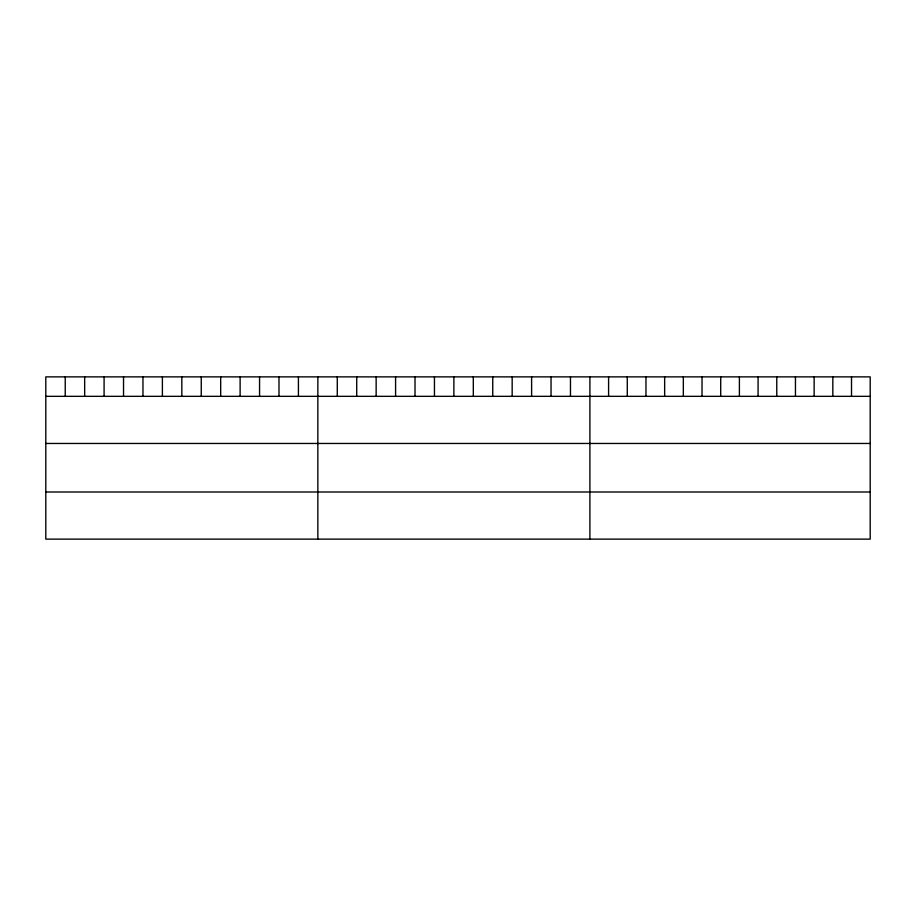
<?xml version="1.0" encoding="UTF-8"?>
<svg xmlns="http://www.w3.org/2000/svg" width="916" height="916" viewBox="0 0 916 916"><rect width="100%" height="100%" fill="white"/><g stroke="black" fill="none" stroke-linecap="round" stroke-linejoin="round"><path stroke-width="1.37" d="M870.2 396.33L870.2 539.123L45.8 539.123L45.8 376.877L870.2 376.877L870.2 396.33L45.8 396.33M45.8 443.459L870.2 443.459M45.8 492.007L870.2 492.007M851.514 376.877L851.514 396.33M832.827 376.877L832.827 396.33M814.141 376.877L814.141 396.33M795.454 376.877L795.454 396.33M776.768 376.877L776.768 396.33M758.082 376.877L758.082 396.33M739.395 376.877L739.395 396.33M720.709 376.877L720.709 396.33M702.022 376.877L702.022 396.33M683.336 376.877L683.336 396.33M664.65 376.877L664.65 396.33M645.963 376.877L645.963 396.33M627.277 376.877L627.277 396.33M608.59 376.877L608.59 396.33M589.904 376.877L589.904 539.123M570.473 376.877L570.473 396.33M551.043 376.877L551.043 396.33M531.612 376.877L531.612 396.33M512.17 376.877L512.17 396.33M492.739 376.877L492.739 396.33M473.309 376.877L473.309 396.33M453.878 376.877L453.878 396.33M434.447 376.877L434.447 396.33M415.017 376.877L415.017 396.33M395.586 376.877L395.586 396.33M376.144 376.877L376.144 396.33M356.713 376.877L356.713 396.33M337.283 376.877L337.283 396.33M317.852 376.877L317.852 539.123M298.421 376.877L298.421 396.33M278.991 376.877L278.991 396.33M259.56 376.877L259.56 396.33M240.118 376.877L240.118 396.33M220.687 376.877L220.687 396.33M201.257 376.877L201.257 396.33M181.826 376.877L181.826 396.33M162.395 376.877L162.395 396.33M142.965 376.877L142.965 396.33M123.534 376.877L123.534 396.33M104.092 376.877L104.092 396.33M84.661 376.877L84.661 396.33M65.231 376.877L65.231 396.33"/></g></svg>
